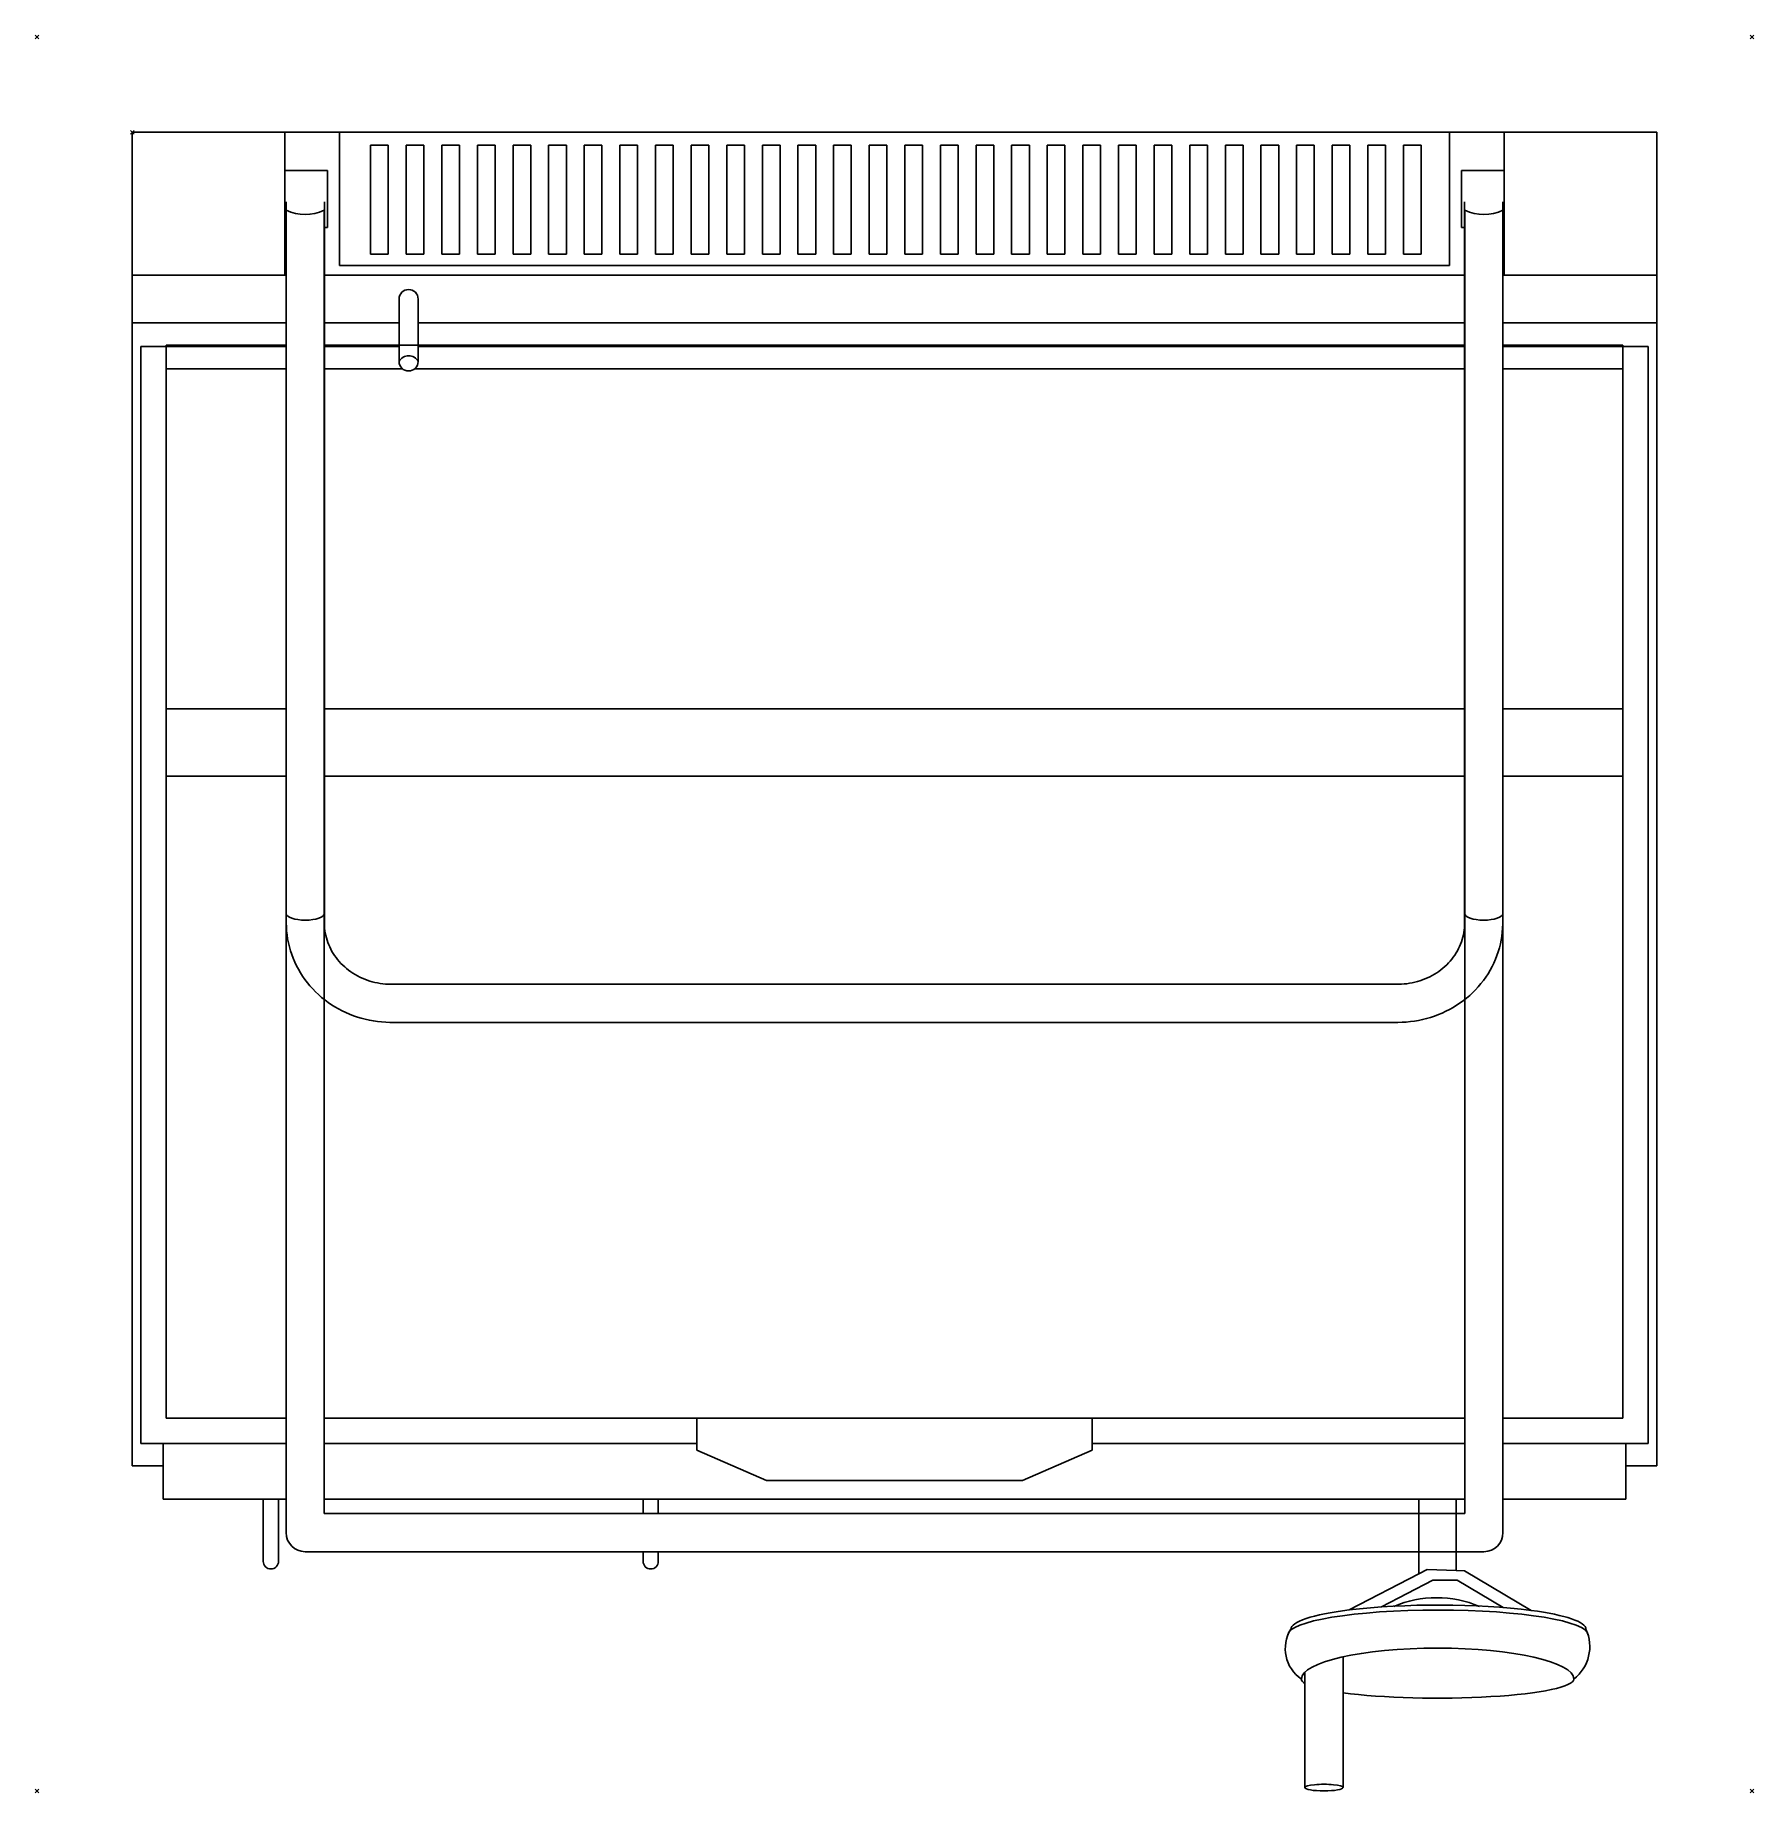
# Model space of a CAD drawing. Header units: millimetres. Extents: x -51 to 851, y -872 to 51.
import ezdxf

# ---------------------------------------------------------------- set-up
doc = ezdxf.new("R2010")
doc.units = ezdxf.units.MM
doc.header["$PDMODE"] = 3
for name, color, linetype in [('IQ_200_2D', 1, 'Continuous'), ('IQ_204_2D', 7, 'Continuous'), ('IQ_INS_3D', 3, 'Continuous')]:
    doc.layers.add(name, color=color, linetype=linetype)

msp = doc.modelspace()

# ---------------------------------------------------------------- linework, layer by layer
at = {"layer": 'IQ_200_2D', "linetype": 'Continuous'}
for p, q in [((0, 0), (800, 0)), ((0, -700), (0, 0)), ((800, 0), (800, -700)), ((0, -700), (16.2, -700)), ((16.2, -700), (16.2, -717.4)), ((783.8, -717.4), (783.8, -700)), ((783.8, -700), (800, -700)), ((16.2, -717.4), (68.55, -717.4)), ((68.74, -717.4), (68.74, -750.05)), ((76.74, -717.4), (76.74, -750.05)), ((76.93, -717.4), (80.7, -717.4)), ((80.7, -734.97), (80.7, -717.4)), ((719.34, -717.4), (783.8, -717.4)), ((719.34, -717.4), (719.34, -734.97)), ((268.05, -744.97), (90.7, -744.97)), ((268.05, -744.97), (268.05, -750.05)), ((675.22, -744.97), (276.05, -744.97)), ((276.05, -744.97), (276.05, -750.05)), ((675.22, -756.61), (675.22, -744.97)), ((709.34, -744.97), (694.82, -744.97)), ((694.82, -754.92), (694.82, -744.97)), ((699.14, -755.08), (694.82, -754.92)), ((734.16, -775.81), (699.14, -755.08)), ((675.22, -756.61), (638.67, -775.56)), ((615.4, -868.69), (615.4, -808.17)), ((635.4, -868.69), (635.4, -819.06))]:
    msp.add_line(p, q, dxfattribs=at)
for centre, radius, start, end in [((90.7, -734.97), 10, 180, 270), ((709.34, -734.97), 10, 270, 0), ((72.74, -750.05), 4, 180, 0), ((272.05, -750.05), 4, 180, 0), ((624.52, -795.85), 19.43, 148.46415, 235.53585), ((743.37, -794.8), 21.54, 307.62492, 25.03359)]:
    msp.add_arc(centre, radius, start, end, dxfattribs=at)
for centre, major_axis, ratio, start_param, end_param in [((685.43, -785.69), (-77.46, 0), 0.163967, 5.360488, 6.283185), ((685.43, -785.69), (-77.46, 0), 0.163967, 3.141593, 4.031961), ((685.03, -811.86), (71.5, 0), 0.139865, 3.945196, 6.283185), ((625.4, -868.69), (10, 0), 0.186687, 3.141593, 6.283185)]:
    msp.add_ellipse(centre, major_axis=major_axis, ratio=ratio, start_param=start_param, end_param=end_param, dxfattribs=at)
at = {"layer": 'IQ_204_2D', "linetype": 'Continuous'}
for p, q in [((80, 0), (80, -75)), ((108.75, -69.85), (108.75, 0)), ((691.25, -69.85), (691.25, 0)), ((720, 0), (720, -75)), ((125.02, -6.76), (134.32, -6.76)), ((125.02, -63.91), (125.02, -6.76)), ((134.32, -6.76), (134.32, -63.91)), ((143.71, -6.76), (153.01, -6.76)), ((143.71, -63.91), (143.71, -6.76)), ((153.01, -6.76), (153.01, -63.91)), ((162.41, -6.76), (171.7, -6.76)), ((162.41, -63.91), (162.41, -6.76)), ((171.7, -6.76), (171.7, -63.91)), ((181.1, -6.76), (190.4, -6.76)), ((181.1, -63.91), (181.1, -6.76)), ((190.4, -6.76), (190.4, -63.91)), ((199.79, -6.76), (209.09, -6.76)), ((199.79, -63.91), (199.79, -6.76)), ((209.09, -6.76), (209.09, -63.91)), ((218.48, -6.76), (227.78, -6.76)), ((218.48, -63.91), (218.48, -6.76)), ((227.78, -6.76), (227.78, -63.91)), ((237.18, -6.76), (246.47, -6.76)), ((237.18, -63.91), (237.18, -6.76)), ((246.47, -6.76), (246.47, -63.91)), ((255.87, -6.76), (265.17, -6.76)), ((255.87, -63.91), (255.87, -6.76)), ((265.17, -6.76), (265.17, -63.91)), ((274.56, -6.76), (283.86, -6.76)), ((274.56, -63.91), (274.56, -6.76)), ((283.86, -6.76), (283.86, -63.91)), ((293.26, -6.76), (302.55, -6.76)), ((293.26, -63.91), (293.26, -6.76)), ((302.55, -6.76), (302.55, -63.91)), ((311.95, -6.76), (321.24, -6.76)), ((311.95, -63.91), (311.95, -6.76)), ((321.24, -6.76), (321.24, -63.91)), ((330.64, -6.76), (339.94, -6.76)), ((330.64, -63.91), (330.64, -6.76)), ((339.94, -6.76), (339.94, -63.91)), ((349.33, -6.76), (358.63, -6.76)), ((349.33, -63.91), (349.33, -6.76)), ((358.63, -6.76), (358.63, -63.91)), ((368.03, -6.76), (377.32, -6.76)), ((368.03, -63.91), (368.03, -6.76)), ((377.32, -6.76), (377.32, -63.91)), ((386.72, -6.76), (396.01, -6.76)), ((386.72, -63.91), (386.72, -6.76)), ((396.01, -6.76), (396.01, -63.91)), ((405.41, -6.76), (414.71, -6.76)), ((405.41, -63.91), (405.41, -6.76)), ((414.71, -6.76), (414.71, -63.91)), ((424.1, -6.76), (433.4, -6.76)), ((424.1, -63.91), (424.1, -6.76)), ((433.4, -6.76), (433.4, -63.91)), ((442.8, -6.76), (452.09, -6.76)), ((442.8, -63.91), (442.8, -6.76)), ((452.09, -6.76), (452.09, -63.91)), ((461.49, -6.76), (470.78, -6.76)), ((461.49, -63.91), (461.49, -6.76)), ((470.78, -6.76), (470.78, -63.91)), ((480.18, -6.76), (489.48, -6.76)), ((480.18, -63.91), (480.18, -6.76)), ((489.48, -6.76), (489.48, -63.91)), ((498.87, -6.76), (508.17, -6.76)), ((498.87, -63.91), (498.87, -6.76)), ((508.17, -6.76), (508.17, -63.91)), ((517.57, -6.76), (526.86, -6.76)), ((517.57, -63.91), (517.57, -6.76)), ((526.86, -6.76), (526.86, -63.91)), ((536.26, -6.76), (545.55, -6.76)), ((536.26, -63.91), (536.26, -6.76)), ((545.55, -6.76), (545.55, -63.91)), ((554.95, -6.76), (564.25, -6.76)), ((554.95, -63.91), (554.95, -6.76)), ((564.25, -6.76), (564.25, -63.91)), ((573.64, -6.76), (582.94, -6.76)), ((573.64, -63.91), (573.64, -6.76)), ((582.94, -6.76), (582.94, -63.91)), ((592.34, -6.76), (601.63, -6.76)), ((592.34, -63.91), (592.34, -6.76)), ((601.63, -6.76), (601.63, -63.91)), ((611.03, -6.76), (620.33, -6.76)), ((611.03, -63.91), (611.03, -6.76)), ((620.33, -6.76), (620.33, -63.91)), ((629.72, -6.76), (639.02, -6.76)), ((629.72, -63.91), (629.72, -6.76)), ((639.02, -6.76), (639.02, -63.91)), ((648.41, -6.76), (657.71, -6.76)), ((648.41, -63.91), (648.41, -6.76)), ((657.71, -6.76), (657.71, -63.91)), ((667.11, -6.76), (676.4, -6.76)), ((667.11, -63.91), (667.11, -6.76)), ((676.4, -6.76), (676.4, -63.91)), ((102.43, -20), (80, -20)), ((102.43, -50), (102.43, -20)), ((697.57, -20), (720, -20)), ((697.57, -50), (697.57, -20)), ((80.79, -36.42), (80.79, -259.2)), ((100.79, -259.2), (100.79, -36.42)), ((699.21, -36.42), (699.21, -259.2)), ((719.21, -259.2), (719.21, -36.42)), ((80.7, -717.4), (80.7, -40.85)), ((100.66, -40.85), (100.66, -724.86)), ((699.34, -40.85), (699.34, -724.86)), ((719.34, -40.83), (719.34, -717.4)), ((80, -50), (80.7, -50)), ((100.66, -50), (102.43, -50)), ((699.34, -50), (697.57, -50)), ((720, -50), (719.34, -50)), ((134.32, -63.91), (125.02, -63.91)), ((153.01, -63.91), (143.71, -63.91)), ((171.7, -63.91), (162.41, -63.91)), ((190.4, -63.91), (181.1, -63.91)), ((209.09, -63.91), (199.79, -63.91)), ((227.78, -63.91), (218.48, -63.91)), ((246.47, -63.91), (237.18, -63.91)), ((265.17, -63.91), (255.87, -63.91)), ((283.86, -63.91), (274.56, -63.91)), ((302.55, -63.91), (293.26, -63.91)), ((321.24, -63.91), (311.95, -63.91)), ((339.94, -63.91), (330.64, -63.91)), ((358.63, -63.91), (349.33, -63.91)), ((377.32, -63.91), (368.03, -63.91)), ((396.01, -63.91), (386.72, -63.91)), ((414.71, -63.91), (405.41, -63.91)), ((433.4, -63.91), (424.1, -63.91)), ((452.09, -63.91), (442.8, -63.91)), ((470.78, -63.91), (461.49, -63.91)), ((489.48, -63.91), (480.18, -63.91)), ((508.17, -63.91), (498.87, -63.91)), ((526.86, -63.91), (517.57, -63.91)), ((545.55, -63.91), (536.26, -63.91)), ((564.25, -63.91), (554.95, -63.91)), ((582.94, -63.91), (573.64, -63.91)), ((601.63, -63.91), (592.34, -63.91)), ((620.33, -63.91), (611.03, -63.91)), ((639.02, -63.91), (629.72, -63.91)), ((657.71, -63.91), (648.41, -63.91)), ((676.4, -63.91), (667.11, -63.91)), ((108.75, -69.85), (691.25, -69.85)), ((80.7, -75), (0, -75)), ((699.34, -75), (100.66, -75)), ((800, -75), (719.34, -75)), ((140, -87.5), (140, -120.26)), ((150, -87.5), (150, -120.26)), ((0, -100), (80.7, -100)), ((100.66, -100), (140, -100)), ((150, -100), (699.34, -100)), ((719.34, -100), (800, -100)), ((4.41, -112.38), (4.41, -688.21)), ((80.7, -112.38), (4.41, -112.38)), ((80.79, -111.67), (17.8, -111.67)), ((17.8, -111.67), (17.8, -302.56)), ((140, -112.38), (100.66, -112.38)), ((699.21, -111.67), (100.79, -111.67)), ((699.34, -112.38), (150, -112.38)), ((782.2, -111.67), (719.21, -111.67)), ((795.59, -112.38), (719.34, -112.38)), ((782.2, -302.56), (782.2, -111.67)), ((795.59, -688.21), (795.59, -112.38)), ((17.8, -124.17), (17.8, -674.82)), ((80.7, -124.17), (17.8, -124.17)), ((141.89, -124.17), (100.66, -124.17)), ((699.34, -124.17), (148.11, -124.17)), ((782.2, -124.17), (719.34, -124.17)), ((782.2, -674.82), (782.2, -124.17)), ((17.8, -302.56), (80.81, -302.56)), ((17.8, -337.98), (17.8, -302.56)), ((100.76, -302.56), (699.24, -302.56)), ((719.19, -302.56), (782.2, -302.56)), ((782.2, -337.98), (782.2, -302.56)), ((80.79, -329.89), (80.79, -410.04)), ((100.79, -410.04), (100.79, -329.89)), ((699.21, -329.89), (699.21, -410.04)), ((719.21, -410.04), (719.21, -329.89)), ((80.79, -337.98), (17.8, -337.98)), ((699.21, -337.98), (100.75, -337.98)), ((782.2, -337.98), (719.18, -337.98)), ((80.79, -410.04), (80.79, -414.95)), ((100.79, -414.95), (100.79, -410.04)), ((699.21, -410.04), (699.21, -414.95)), ((719.21, -414.95), (719.21, -410.04)), ((664.21, -447.14), (135.79, -447.14)), ((135.79, -467.14), (664.21, -467.14)), ((17.8, -674.82), (80.7, -674.82)), ((100.66, -674.82), (699.34, -674.82)), ((296.18, -691.72), (296.18, -674.82)), ((503.82, -691.72), (503.82, -674.82)), ((719.34, -674.82), (782.2, -674.82)), ((4.41, -688.21), (80.7, -688.21)), ((16.2, -688.21), (16.2, -700)), ((100.66, -688.21), (296.18, -688.21)), ((296.18, -691.72), (332.86, -707.56)), ((467.14, -707.56), (503.82, -691.72)), ((503.82, -688.21), (699.34, -688.21)), ((719.34, -688.21), (795.59, -688.21)), ((783.8, -700), (783.8, -688.21)), ((332.86, -707.56), (467.14, -707.56)), ((68.55, -717.4), (76.93, -717.4)), ((100.66, -717.4), (699.34, -717.4)), ((268.05, -717.4), (268.05, -724.86)), ((276.05, -717.4), (276.05, -724.86)), ((675.22, -744.97), (675.22, -717.4)), ((694.82, -744.97), (694.82, -717.4)), ((100.66, -724.86), (699.34, -724.86)), ((276.05, -744.97), (268.05, -744.97)), ((694.82, -744.97), (675.22, -744.97)), ((679.58, -754.35), (675.22, -756.61)), ((694.82, -754.92), (679.58, -754.35)), ((655.64, -773.96), (682.6, -759.98)), ((682.6, -759.98), (695.28, -759.98)), ((695.28, -759.98), (719.4, -774.27)), ((635.4, -819.06), (635.4, -800.16))]:
    msp.add_line(p, q, dxfattribs=at)
at = {"layer": 'IQ_204_2D', "linetype": 'Continuous', "flags": 128}
for points in [[(80.79, -259.2), (80.79, -260.01), (80.79, -260.9), (80.79, -261.86), (80.79, -262.91), (80.79, -264.03), (80.79, -265.23), (80.79, -266.5), (80.79, -267.84), (80.79, -269.25), (80.79, -270.72), (80.79, -272.26), (80.79, -273.86), (80.79, -275.52), (80.79, -277.24), (80.79, -279.01), (80.79, -280.83), (80.79, -282.7), (80.79, -284.61), (80.79, -286.57), (80.79, -288.56), (80.79, -290.59), (80.79, -292.65), (80.79, -294.74), (80.79, -296.86), (80.79, -299), (80.79, -301.16), (80.79, -303.33), (80.79, -305.52), (80.79, -307.71), (80.79, -309.91), (80.79, -312.11), (80.79, -314.31), (80.79, -316.5), (80.79, -318.68), (80.79, -320.85), (80.79, -323.01), (80.79, -325.14), (80.79, -327.25), (80.79, -329.34), (80.79, -329.89)], [(100.79, -329.89), (100.79, -327.82), (100.79, -325.71), (100.79, -323.58), (100.79, -321.43), (100.79, -319.27), (100.79, -317.09), (100.79, -314.9), (100.79, -312.7), (100.79, -310.5), (100.79, -308.3), (100.79, -306.11), (100.79, -303.92), (100.79, -301.74), (100.79, -299.58), (100.79, -297.44), (100.79, -295.31), (100.79, -293.22), (100.79, -291.14), (100.79, -289.11), (100.79, -287.1), (100.79, -285.14), (100.79, -283.21), (100.79, -281.33), (100.79, -279.49), (100.79, -277.71), (100.79, -275.98), (100.79, -274.3), (100.79, -272.69), (100.79, -271.13), (100.79, -269.64), (100.79, -268.21), (100.79, -266.85), (100.79, -265.56), (100.79, -264.35), (100.79, -263.2), (100.79, -262.14), (100.79, -261.15), (100.79, -260.24), (100.79, -259.41), (100.79, -259.2)], [(699.21, -259.2), (699.21, -260.01), (699.21, -260.9), (699.21, -261.86), (699.21, -262.91), (699.21, -264.03), (699.21, -265.23), (699.21, -266.5), (699.21, -267.84), (699.21, -269.25), (699.21, -270.72), (699.21, -272.26), (699.21, -273.86), (699.21, -275.52), (699.21, -277.24), (699.21, -279.01), (699.21, -280.83), (699.21, -282.7), (699.21, -284.61), (699.21, -286.57), (699.21, -288.56), (699.21, -290.59), (699.21, -292.65), (699.21, -294.74), (699.21, -296.86), (699.21, -299), (699.21, -301.16), (699.21, -303.33), (699.21, -305.52), (699.21, -307.71), (699.21, -309.91), (699.21, -312.11), (699.21, -314.31), (699.21, -316.5), (699.21, -318.68), (699.21, -320.85), (699.21, -323.01), (699.21, -325.14), (699.21, -327.25), (699.21, -329.34), (699.21, -329.89)], [(719.21, -329.89), (719.21, -327.82), (719.21, -325.71), (719.21, -323.58), (719.21, -321.43), (719.21, -319.27), (719.21, -317.09), (719.21, -314.9), (719.21, -312.7), (719.21, -310.5), (719.21, -308.3), (719.21, -306.11), (719.21, -303.92), (719.21, -301.74), (719.21, -299.58), (719.21, -297.44), (719.21, -295.31), (719.21, -293.22), (719.21, -291.14), (719.21, -289.11), (719.21, -287.1), (719.21, -285.14), (719.21, -283.21), (719.21, -281.33), (719.21, -279.49), (719.21, -277.71), (719.21, -275.98), (719.21, -274.3), (719.21, -272.69), (719.21, -271.13), (719.21, -269.64), (719.21, -268.21), (719.21, -266.85), (719.21, -265.56), (719.21, -264.35), (719.21, -263.2), (719.21, -262.14), (719.21, -261.15), (719.21, -260.24), (719.21, -259.41), (719.21, -259.2)], [(80.79, -414.95), (80.83, -417.06), (80.97, -419.17), (81.19, -421.28), (81.5, -423.37), (81.91, -425.44), (82.4, -427.5), (82.98, -429.54), (83.64, -431.55), (84.39, -433.54), (85.22, -435.49), (86.13, -437.41), (87.13, -439.29), (88.2, -441.13), (89.35, -442.92), (90.57, -444.67), (91.86, -446.36), (93.22, -448.01), (94.65, -449.6), (96.14, -451.14), (97.7, -452.61), (99.32, -454.02), (100.99, -455.37), (102.71, -456.66), (104.49, -457.87), (106.31, -459.02), (108.18, -460.1), (110.1, -461.1), (112.05, -462.03), (114.03, -462.89), (116.05, -463.67), (118.1, -464.37), (120.18, -465), (122.28, -465.54), (124.4, -466.01), (126.54, -466.4), (128.69, -466.71), (130.85, -466.93), (133.02, -467.08), (135.2, -467.14), (135.79, -467.14)], [(135.79, -447.14), (134.36, -447.11), (132.94, -447.03), (131.52, -446.9), (130.11, -446.72), (128.71, -446.48), (127.32, -446.19), (125.95, -445.84), (124.6, -445.45), (123.26, -445.01), (121.95, -444.51), (120.66, -443.97), (119.39, -443.39), (118.16, -442.75), (116.95, -442.08), (115.78, -441.35), (114.64, -440.59), (113.53, -439.79), (112.46, -438.95), (111.44, -438.07), (110.45, -437.15), (109.5, -436.2), (108.6, -435.22), (107.75, -434.21), (106.93, -433.16), (106.17, -432.1), (105.45, -431), (104.78, -429.88), (104.17, -428.74), (103.6, -427.58), (103.08, -426.41), (102.61, -425.21), (102.2, -424.01), (101.84, -422.78), (101.53, -421.55), (101.27, -420.31), (101.07, -419.06), (100.92, -417.81), (100.83, -416.55), (100.79, -415.29), (100.79, -414.95)], [(664.21, -467.14), (666.39, -467.1), (668.56, -466.98), (670.73, -466.77), (672.88, -466.49), (675.02, -466.12), (677.15, -465.68), (679.25, -465.15), (681.34, -464.55), (683.4, -463.87), (685.42, -463.11), (687.42, -462.27), (689.38, -461.36), (691.3, -460.38), (693.19, -459.32), (695.02, -458.19), (696.81, -456.99), (698.55, -455.73), (700.24, -454.39), (701.87, -453), (703.44, -451.54), (704.95, -450.02), (706.4, -448.45), (707.78, -446.81), (709.09, -445.13), (710.33, -443.4), (711.5, -441.61), (712.59, -439.79), (713.61, -437.92), (714.54, -436.01), (715.39, -434.07), (716.17, -432.09), (716.85, -430.09), (717.45, -428.06), (717.97, -426), (718.4, -423.93), (718.73, -421.84), (718.98, -419.74), (719.14, -417.63), (719.21, -415.52), (719.21, -414.95)], [(699.21, -414.95), (699.19, -416.21), (699.11, -417.47), (698.97, -418.72), (698.79, -419.97), (698.54, -421.22), (698.25, -422.45), (697.9, -423.68), (697.5, -424.89), (697.05, -426.09), (696.55, -427.27), (695.99, -428.43), (695.39, -429.58), (694.73, -430.7), (694.03, -431.8), (693.28, -432.88), (692.48, -433.93), (691.63, -434.95), (690.74, -435.94), (689.81, -436.9), (688.83, -437.82), (687.82, -438.71), (686.76, -439.56), (685.67, -440.38), (684.54, -441.15), (683.37, -441.89), (682.17, -442.58), (680.94, -443.22), (679.69, -443.82), (678.4, -444.37), (677.1, -444.88), (675.77, -445.34), (674.42, -445.74), (673.05, -446.1), (671.66, -446.4), (670.27, -446.66), (668.86, -446.86), (667.44, -447), (666.02, -447.1), (664.6, -447.14), (664.21, -447.14)]]:
    msp.add_lwpolyline(points, dxfattribs=at)
at = {"layer": 'IQ_204_2D', "linetype": 'Continuous'}
for centre, radius, start, end in [((90.68, -20.27), 22.87, 244.14005, 295.85995), ((709.32, -20.27), 22.87, 244.14005, 295.99209), ((145, -87.5), 5, 0, 180), ((145, -122.99), 5.7, 28.65911, 151.34089), ((145, -120.26), 5, 180, 0), ((684.49, -827.11), 57.94, 67.15047, 112.84953)]:
    msp.add_arc(centre, radius, start, end, dxfattribs=at)
for centre, major_axis, ratio, start_param, end_param in [((90.79, -410.04), (-10, 0), 0.347676, 0, 1.570796), ((90.79, -410.04), (10, 0), 0.347676, 3.141593, 6.283185), ((90.79, -410.04), (10, 0), 0.347676, 4.712389, 6.283185), ((709.21, -410.04), (10, 0), 0.347676, 3.141593, 4.712389), ((709.21, -410.04), (10, 0), 0.347676, 3.141593, 6.283185), ((709.21, -410.04), (10, 0), 0.347676, 4.712389, 6.283185), ((685.43, -785.69), (-77.46, 0), 0.163967, 4.031961, 5.360488), ((685.25, -788.63), (-78.76, 0), 0.165467, 3.141593, 6.283185), ((685.03, -811.86), (-71.5, 0), 0.227451, 3.141593, 6.283185), ((685.03, -811.86), (-71.5, 0), 0.139865, 0, 0.229205), ((625.4, -868.69), (10, 0), 0.162683, 0, 3.141593)]:
    msp.add_ellipse(centre, major_axis=major_axis, ratio=ratio, start_param=start_param, end_param=end_param, dxfattribs=at)
at = {"layer": 'IQ_INS_3D'}
for p in [(-50, 50), (850, 50), (0, 0), (-50, -870.56), (850, -870.56)]:
    msp.add_point(p, dxfattribs=at)

doc.saveas('drawing.dxf')
